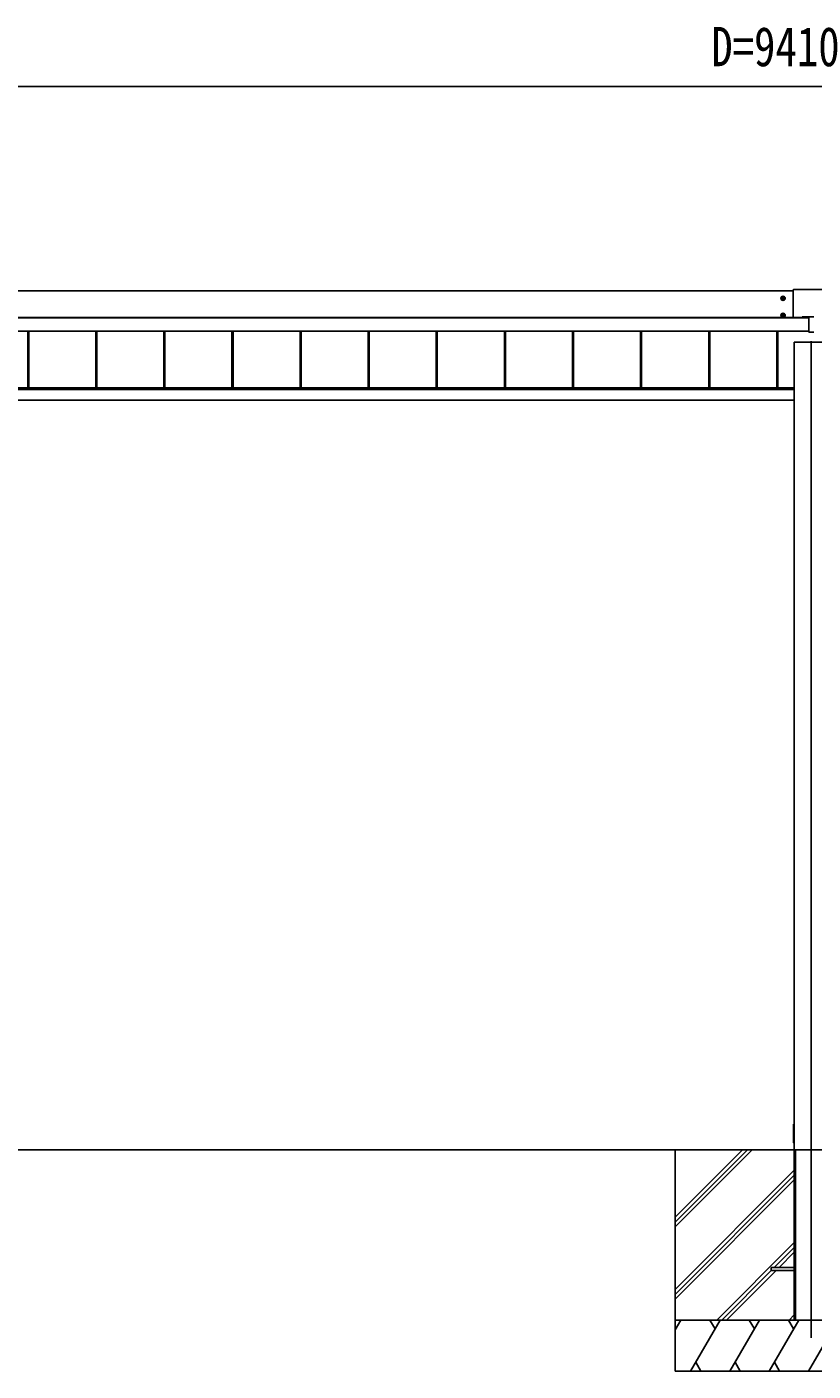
# Model space of a CAD drawing. Units: millimetres, scale not verified. Extents: x -14718 to 14718, y -10395 to 10395.
# Drawn here: x -9621 to -7312, y -7638 to -3691 of the extents above; entities that cross this region are included whole.
import ezdxf
from ezdxf.enums import TextEntityAlignment as Align

# ---------------------------------------------------------------- set-up
doc = ezdxf.new("R2010")
doc.units = ezdxf.units.MM
doc.header["$LTSCALE"] = 50
for name, color, linetype in [('0-3_YKK_12', 2, 'Continuous'), ('0-4_YKK_A1', 4, 'Continuous'), ('0-5_YKK_D', 6, 'Continuous')]:
    doc.layers.add(name, color=color, linetype=linetype)
doc.styles.add('ＭＳ ゴシック', font='')
doc.styles.get('ＭＳ ゴシック').set_extended_font_data('MS Gothic')

msp = doc.modelspace()

# ---------------------------------------------------------------- linework, layer by layer
at = {"layer": '0-3_YKK_12'}
msp.add_line((-7317.43, -7540), (-7317.43, -4614.31), dxfattribs=at)
at = {"layer": '0-4_YKK_A1'}
for p, q in [((-7370.43, -4466.38), (-11864.43, -4466.38)), ((-7393.18, -4488.12), (-7407.68, -4488.12)), ((-7402.71, -4488.88), (-7403.43, -4488.88)), ((-7400.43, -4495.37), (-7400.43, -4480.87)), ((-7398.15, -4487.36), (-7397.43, -4487.36)), ((-7370.43, -4544.81), (-7370.43, -4463.16)), ((-7265.43, -4462.16), (-7369.43, -4462.16)), ((-7393.18, -4538.09), (-7407.68, -4538.09)), ((-7400.43, -4545.34), (-7400.43, -4530.84)), ((-7398.15, -4537.33), (-7397.43, -4537.33)), ((-7324.93, -4544.81), (-12015.93, -4544.81)), ((-7324.93, -4545.3), (-12015.93, -4545.3)), ((-7402.71, -4538.85), (-7403.43, -4538.85)), ((-7343.93, -4542.49), (-7343.93, -4544.81)), ((-7343.93, -4542.49), (-7324.93, -4542.49)), ((-7343.93, -4544.49), (-7324.93, -4544.49)), ((-7324.93, -4542.31), (-7324.93, -4587.46)), ((-7324.93, -4542.31), (-7309.93, -4542.31)), ((-7324.93, -4584.27), (-12015.93, -4584.27)), ((-7324.93, -4584.79), (-12015.93, -4584.79)), ((-12015.93, -4584.93), (-7324.93, -4584.93)), ((-7324.93, -4584.93), (-12015.93, -4584.93)), ((-9618.93, -4584.93), (-9618.93, -4751.16)), ((-9616.33, -4584.93), (-9616.33, -4751.16)), ((-9615.93, -4584.93), (-9615.93, -4751.16)), ((-9418.93, -4584.93), (-9418.93, -4751.16)), ((-9416.33, -4584.93), (-9416.33, -4751.16)), ((-9415.93, -4584.93), (-9415.93, -4751.16)), ((-9218.93, -4584.93), (-9218.93, -4751.16)), ((-9216.33, -4584.93), (-9216.33, -4751.16)), ((-9215.93, -4584.93), (-9215.93, -4751.16)), ((-9018.93, -4584.93), (-9018.93, -4751.16)), ((-9016.33, -4584.93), (-9016.33, -4751.16)), ((-9015.93, -4584.93), (-9015.93, -4751.16)), ((-8818.93, -4584.93), (-8818.93, -4751.16)), ((-8816.33, -4584.93), (-8816.33, -4751.16)), ((-8815.93, -4584.93), (-8815.93, -4751.16)), ((-8618.93, -4584.93), (-8618.93, -4751.16)), ((-8616.33, -4584.93), (-8616.33, -4751.16)), ((-8615.93, -4584.93), (-8615.93, -4751.16)), ((-8418.93, -4584.93), (-8418.93, -4751.16)), ((-8416.33, -4584.93), (-8416.33, -4751.16)), ((-8415.93, -4584.93), (-8415.93, -4751.16)), ((-8218.93, -4584.93), (-8218.93, -4751.16)), ((-8216.33, -4584.93), (-8216.33, -4751.16)), ((-8215.93, -4584.93), (-8215.93, -4751.16)), ((-8018.93, -4584.93), (-8018.93, -4751.16)), ((-8016.33, -4584.93), (-8016.33, -4751.16)), ((-8015.93, -4584.93), (-8015.93, -4751.16)), ((-7818.93, -4584.93), (-7818.93, -4751.16)), ((-7816.33, -4584.93), (-7816.33, -4751.16)), ((-7815.93, -4584.93), (-7815.93, -4751.16)), ((-7618.93, -4584.93), (-7618.93, -4751.16)), ((-7616.33, -4584.93), (-7616.33, -4751.16)), ((-7615.93, -4584.93), (-7615.93, -4751.16)), ((-7418.93, -4584.93), (-7418.93, -4751.16)), ((-7416.33, -4584.93), (-7416.33, -4751.16)), ((-7415.93, -4584.93), (-7415.93, -4751.16)), ((-7367.43, -4616.52), (-7367.43, -4616.81)), ((-7367.43, -4616.81), (-7367.43, -6983.5)), ((-7367.43, -4616.81), (-7367.13, -4616.81)), ((-7367.13, -4616.51), (-7365.23, -4616.51)), ((-7367.13, -4616.51), (-7367.13, -4616.81)), ((-7367.13, -4616.81), (-7267.73, -4616.81)), ((-7365.23, -4616.51), (-7365.23, -4616.81)), ((-7364.93, -4616.52), (-7364.93, -4616.81)), ((-7363.93, -4616.72), (-7364.93, -4616.72)), ((-7363.93, -4616.72), (-7363.93, -4616.81)), ((-7363.43, -4616.74), (-7363.43, -4616.81)), ((-7309.93, -4587.46), (-7324.93, -4587.46)), ((-7367.43, -4751.16), (-11867.43, -4751.16)), ((-7367.43, -4753.16), (-11867.43, -4753.16)), ((-7367.43, -4756.03), (-11867.43, -4756.03)), ((-7367.43, -4787.51), (-11866.58, -4787.51)), ((-7369.93, -6944.2), (-7369.66, -6913.3)), ((-7369.73, -6967.2), (-7369.93, -6944.2)), ((-7367.43, -6983.5), (-7367.43, -7487.5)), ((-11867.43, -6987.5), (-2217.43, -6987.5)), ((-7717.43, -6987.5), (-7717.43, -7637.5)), ((-7717.43, -7214.13), (-7490.8, -6987.5)), ((-7717.43, -7185.85), (-7519.08, -6987.5)), ((-7717.43, -7199.99), (-7505, -6987.56)), ((-7367.43, -6987.5), (-7367.13, -6987.5)), ((-7367.43, -6987.5), (-7367.43, -7487.5)), ((-7367.13, -6987.5), (-7267.73, -6987.5)), ((-7364.93, -6987.5), (-7364.93, -7487.5)), ((-7363.43, -6987.5), (-7363.43, -7487.5)), ((-7717.43, -7397.98), (-7367.43, -7047.98)), ((-7717.43, -7412.12), (-7367.43, -7062.12)), ((-7717.43, -7426.26), (-7367.43, -7076.26)), ((-7594.82, -7487.5), (-7367.43, -7260.11)), ((-7426.18, -7333), (-7367.43, -7274.25)), ((-7412.04, -7333), (-7367.43, -7288.4)), ((-7434.93, -7333), (-7434.93, -7342)), ((-7367.43, -7333), (-7434.93, -7333)), ((-7580.68, -7487.5), (-7434.93, -7341.75)), ((-7566.54, -7487.5), (-7421.04, -7342)), ((-7367.43, -7342), (-7434.93, -7342)), ((-6917.43, -7487.5), (-7717.43, -7487.5)), ((-7717.43, -7516.44), (-7700.72, -7487.5)), ((-6917.43, -7487.5), (-7717.43, -7487.5)), ((-7671.85, -7637.5), (-7585.25, -7487.5)), ((-7600.25, -7513.48), (-7615.25, -7487.5)), ((-7556.38, -7637.5), (-7469.78, -7487.5)), ((-7484.78, -7513.48), (-7499.78, -7487.5)), ((-7440.91, -7637.5), (-7354.31, -7487.5)), ((-7369.31, -7513.48), (-7384.31, -7487.5)), ((-7382.69, -7487.5), (-7367.43, -7472.24)), ((-7367.43, -7487.5), (-7267.43, -7487.5)), ((-7325.44, -7637.5), (-7238.84, -7487.5)), ((-7715.72, -7513.48), (-7717.43, -7510.52)), ((-7656.86, -7611.52), (-7641.86, -7637.5)), ((-7541.39, -7611.52), (-7526.39, -7637.5)), ((-7425.92, -7611.52), (-7410.92, -7637.5)), ((-7717.43, -7637.5), (-6917.43, -7637.5))]:
    msp.add_line(p, q, dxfattribs=at)
for points in [[(-7400.43, -4482.34), (-7395.43, -4485.23), (-7395.43, -4491), (-7400.43, -4493.89), (-7405.43, -4491), (-7405.43, -4485.23)], [(-7400.43, -4532.31), (-7395.43, -4535.2), (-7395.43, -4540.97), (-7400.43, -4543.86), (-7405.43, -4540.97), (-7405.43, -4535.2)]]:
    msp.add_lwpolyline(points, close=True, dxfattribs=at)
for points in [[(-7403.43, -4488.88), (-7403.43, -4487.36), (-7402.71, -4487.36)], [(-7401.19, -4485.84), (-7401.19, -4485.12), (-7399.67, -4485.12), (-7399.67, -4485.84)], [(-7399.67, -4490.4), (-7399.67, -4491.12), (-7401.19, -4491.12), (-7401.19, -4490.4)], [(-7397.43, -4487.36), (-7397.43, -4488.88), (-7398.15, -4488.88)], [(-7403.43, -4538.85), (-7403.43, -4537.33), (-7402.71, -4537.33)], [(-7401.19, -4535.81), (-7401.19, -4535.09), (-7399.67, -4535.09), (-7399.67, -4535.81)], [(-7397.43, -4537.33), (-7397.43, -4538.85), (-7398.15, -4538.85)], [(-7399.67, -4540.37), (-7399.67, -4541.09), (-7401.19, -4541.09), (-7401.19, -4540.37)], [(-7369.36, -6913), (-7369.16, -6913), (-7367.43, -6913)], [(-7367.43, -6967.5), (-7369.23, -6967.5), (-7369.43, -6967.5)], [(-7367.13, -6987.5), (-7267.73, -6987.5), (-7267.43, -6987.5)]]:
    msp.add_lwpolyline(points, dxfattribs=at)
for centre, radius in [((-7400.43, -4488.12), 6.25), ((-7400.43, -4488.12), 5), ((-7400.43, -4538.09), 6.25), ((-7400.43, -4538.09), 5)]:
    msp.add_circle(centre, radius, dxfattribs=at)
for centre, radius, start, end in [((-7400.43, -4488.12), 5.58, 153.74848, 206.25152), ((-7400.43, -4488.12), 5.58, 93.74848, 146.25152), ((-7400.43, -4488.12), 5.58, 213.74848, 266.25152), ((-7402.71, -4485.84), 1.52, 270, 0), ((-7402.71, -4490.4), 1.52, 0, 90), ((-7400.43, -4488.12), 5.58, 33.74848, 86.25152), ((-7400.43, -4488.12), 5.58, 273.74848, 326.25152), ((-7398.15, -4485.84), 1.52, 180, 270), ((-7398.15, -4490.4), 1.52, 90, 180), ((-7400.43, -4488.12), 5.58, 333.74848, 26.25152), ((-7369.43, -4463.16), 1, 89.98255, 179.98254), ((-7400.43, -4538.09), 5.58, 153.74848, 206.25152), ((-7400.43, -4538.09), 5.58, 93.74848, 146.25152), ((-7402.71, -4535.81), 1.52, 270, 0), ((-7400.43, -4538.09), 5.58, 33.74848, 86.25152), ((-7398.15, -4535.81), 1.52, 180, 270), ((-7400.43, -4538.09), 5.58, 333.74848, 26.25152), ((-7400.43, -4538.09), 5.58, 213.74848, 266.25152), ((-7402.71, -4540.37), 1.52, 0, 90), ((-7400.43, -4538.09), 5.58, 273.74848, 326.25152), ((-7398.15, -4540.37), 1.52, 90, 180), ((-7369.36, -6913.3), 0.3, 90, 179.5), ((-7369.43, -6967.2), 0.3, 180.5, 270)]:
    msp.add_arc(centre, radius, start, end, dxfattribs=at)
for centre, major_axis, start_param, end_param in [((-7367.13, -4616.52), (0.3, 0), 1.5707963, 3.1415927), ((-7365.23, -4616.52), (0.3, 0), 6.2831853, 7.8539816), ((-7363.93, -4616.74), (0.5, 0), 6.2831853, 7.8539816)]:
    msp.add_ellipse(centre, major_axis=major_axis, ratio=0.034921, start_param=start_param, end_param=end_param, dxfattribs=at)
at = {"layer": '0-5_YKK_D'}
msp.add_line((-11847.43, -3866.38), (-2787.43, -3866.38), dxfattribs=at)

# ---------------------------------------------------------------- texts
at = {"layer": '0-5_YKK_D', "style": 'ＭＳ ゴシック', "width": 0.8}
msp.add_text('D=9410', height=115.5, dxfattribs=at).set_placement((-7611.43, -3841.38), align=Align.BOTTOM_LEFT)

doc.saveas('drawing.dxf')
